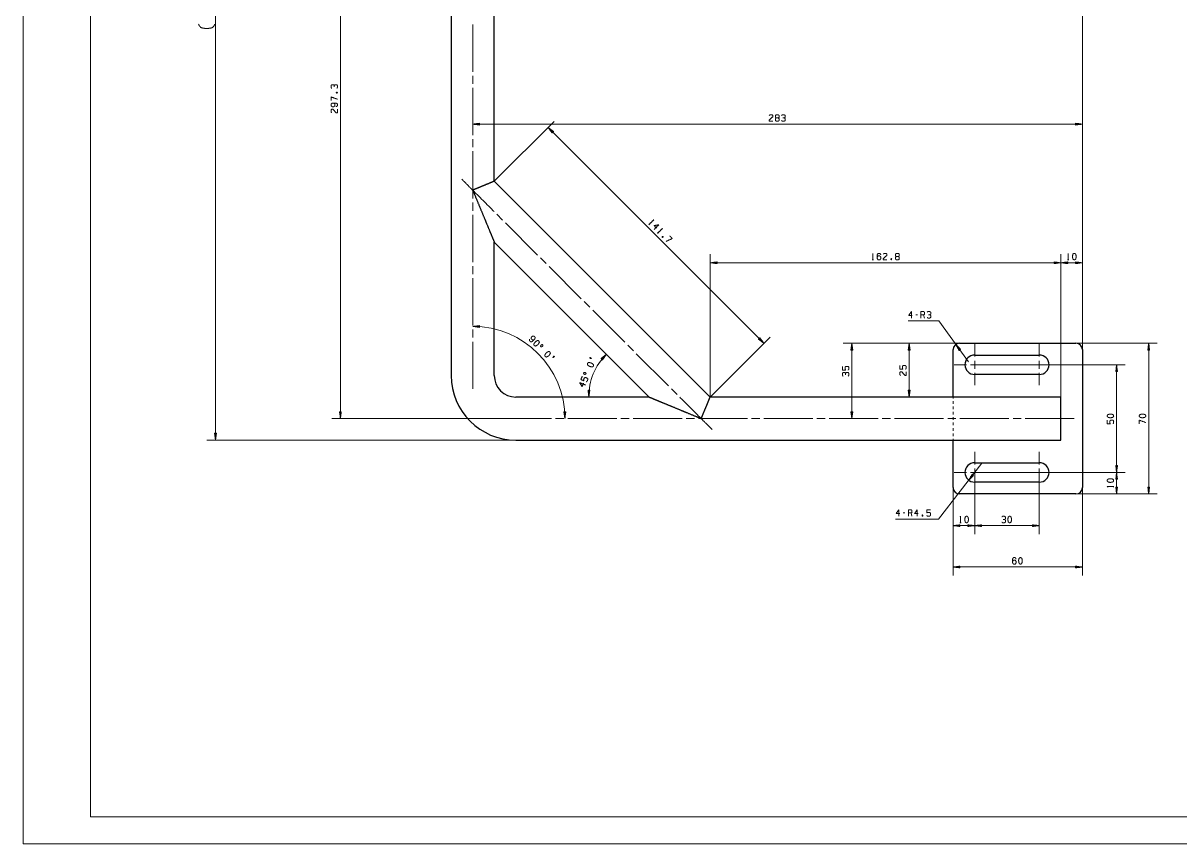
# Model space of a CAD drawing. Header units: millimetres. Extents: x 0 to 841, y 0 to 594.
# Drawn here: x 0 to 429.6, y 0 to 304.8 of the extents above; entities that cross this region are included whole.
import ezdxf

# ---------------------------------------------------------------- set-up
doc = ezdxf.new("R2010")
doc.units = ezdxf.units.MM
doc.layers.add('101', color=7, linetype='Continuous', true_color=0xffffff)

msp = doc.modelspace()

# ---------------------------------------------------------------- linework, layer by layer
at = {"layer": '101', "color": 133, "linetype": 'Continuous', "lineweight": 18}
for p, q in [((0, 594), (0, 0)), ((25, 584), (25, 10)), ((25, 10), (831, 10)), ((0, 0), (841, 0))]:
    msp.add_line(p, q, dxfattribs=at)
at = {"layer": '101', "color": 22, "linetype": 'Continuous', "lineweight": 18}
for p, q in [((393.36, 183.56), (393.36, 506.3)), ((71.42, 471.24), (71.42, 149.96)), ((117.82, 395.81), (117.82, 157.96)), ((169.5, 267.66), (166.96, 267.33)), ((166.96, 267.33), (169.5, 266.99)), ((393.36, 267.33), (166.96, 267.33)), ((169.5, 267.35), (167.16, 267.35)), ((169.5, 267.3), (167.16, 267.3)), ((169.5, 267.4), (167.54, 267.4)), ((169.5, 267.25), (167.54, 267.25)), ((169.5, 267.46), (167.93, 267.46)), ((169.5, 267.2), (167.93, 267.2)), ((169.5, 267.51), (168.31, 267.51)), ((169.5, 267.15), (168.31, 267.15)), ((169.5, 267.56), (168.7, 267.56)), ((169.5, 267.1), (168.7, 267.1)), ((169.5, 267.61), (169.08, 267.61)), ((169.5, 267.05), (169.08, 267.05)), ((169.5, 267.66), (169.47, 267.66)), ((169.5, 267.66), (169.47, 267.66)), ((169.5, 267), (169.47, 267)), ((169.5, 267), (169.47, 267)), ((169.5, 266.99), (169.5, 267.66)), ((174.96, 246.12), (197.18, 268.34)), ((390.82, 267.66), (390.85, 267.66)), ((390.82, 267.66), (390.85, 267.66)), ((393.36, 267.33), (390.82, 267.66)), ((390.82, 267.66), (390.82, 266.99)), ((390.82, 267.61), (391.24, 267.61)), ((390.82, 267.56), (391.63, 267.56)), ((390.82, 267.51), (392.01, 267.51)), ((390.82, 267.46), (392.4, 267.46)), ((390.82, 267.4), (392.78, 267.4)), ((390.82, 267.35), (393.17, 267.35)), ((390.82, 266.99), (393.36, 267.33)), ((390.82, 267.3), (393.17, 267.3)), ((390.82, 267.25), (392.78, 267.25)), ((390.82, 267.2), (392.4, 267.2)), ((390.82, 267.15), (392.01, 267.15)), ((390.82, 267.1), (391.63, 267.1)), ((390.82, 267.05), (391.24, 267.05)), ((390.82, 267), (390.85, 267)), ((390.82, 267), (390.85, 267)), ((393.36, 183.56), (393.36, 270.5)), ((194.94, 266.1), (196.5, 264.06)), ((194.94, 266.1), (275.1, 185.93)), ((196.97, 264.54), (194.94, 266.1)), ((196.71, 264.28), (195.06, 265.94)), ((196.75, 264.32), (195.09, 265.98)), ((196.68, 264.25), (195.29, 265.63)), ((196.79, 264.35), (195.4, 265.74)), ((196.64, 264.21), (195.53, 265.33)), ((196.82, 264.39), (195.71, 265.5)), ((196.61, 264.18), (195.77, 265.02)), ((196.57, 264.14), (196, 264.71)), ((196.86, 264.43), (196.02, 265.27)), ((196.54, 264.1), (196.24, 264.4)), ((196.89, 264.46), (196.33, 265.03)), ((196.5, 264.07), (196.48, 264.09)), ((196.5, 264.07), (196.48, 264.09)), ((196.5, 264.06), (196.97, 264.54)), ((196.93, 264.5), (196.63, 264.79)), ((196.97, 264.53), (196.94, 264.56)), ((196.97, 264.53), (196.94, 264.56)), ((255.13, 165.96), (255.13, 219.02)), ((257.67, 216.18), (255.13, 215.84)), ((255.13, 215.84), (257.67, 215.51)), ((255.13, 215.84), (385.36, 215.84)), ((257.67, 215.87), (255.32, 215.87)), ((257.67, 215.82), (255.32, 215.82)), ((257.67, 215.92), (255.71, 215.92)), ((257.67, 215.77), (255.71, 215.77)), ((257.67, 215.97), (256.09, 215.97)), ((257.67, 215.72), (256.09, 215.72)), ((257.67, 216.02), (256.48, 216.02)), ((257.67, 215.67), (256.48, 215.67)), ((257.67, 216.07), (256.87, 216.07)), ((257.67, 215.62), (256.87, 215.62)), ((257.67, 216.12), (257.25, 216.12)), ((257.67, 215.56), (257.25, 215.56)), ((257.67, 216.17), (257.64, 216.17)), ((257.67, 216.17), (257.64, 216.17)), ((257.67, 215.51), (257.64, 215.51)), ((257.67, 215.51), (257.64, 215.51)), ((257.67, 215.51), (257.67, 216.18)), ((385.36, 215.84), (382.82, 216.18)), ((382.82, 216.18), (382.82, 215.51)), ((382.82, 216.17), (382.85, 216.17)), ((382.82, 216.17), (382.85, 216.17)), ((382.82, 216.12), (383.24, 216.12)), ((382.82, 216.07), (383.63, 216.07)), ((382.82, 216.02), (384.01, 216.02)), ((382.82, 215.97), (384.4, 215.97)), ((382.82, 215.92), (384.78, 215.92)), ((382.82, 215.87), (385.17, 215.87)), ((382.82, 215.51), (385.36, 215.84)), ((382.82, 215.82), (385.17, 215.82)), ((382.82, 215.77), (384.78, 215.77)), ((382.82, 215.72), (384.4, 215.72)), ((382.82, 215.67), (384.01, 215.67)), ((382.82, 215.62), (383.63, 215.62)), ((382.82, 215.56), (383.24, 215.56)), ((382.82, 215.51), (382.85, 215.51)), ((382.82, 215.51), (382.85, 215.51)), ((385.36, 165.96), (385.36, 219.02)), ((385.36, 165.96), (385.36, 219.02)), ((387.9, 216.18), (385.36, 215.84)), ((385.36, 215.84), (387.9, 215.51)), ((385.36, 215.84), (393.36, 215.84)), ((387.9, 215.87), (385.56, 215.87)), ((387.9, 215.82), (385.56, 215.82)), ((387.9, 215.92), (385.94, 215.92)), ((387.9, 215.77), (385.94, 215.77)), ((387.9, 215.97), (386.33, 215.97)), ((387.9, 215.72), (386.33, 215.72)), ((387.9, 216.02), (386.71, 216.02)), ((387.9, 215.67), (386.71, 215.67)), ((387.9, 216.07), (387.1, 216.07)), ((387.9, 215.62), (387.1, 215.62)), ((387.9, 216.12), (387.48, 216.12)), ((387.9, 215.56), (387.48, 215.56)), ((387.9, 216.17), (387.87, 216.17)), ((387.9, 216.17), (387.87, 216.17)), ((387.9, 215.51), (387.87, 215.51)), ((387.9, 215.51), (387.87, 215.51)), ((387.9, 215.51), (387.9, 216.18)), ((390.82, 216.18), (390.82, 215.51)), ((393.36, 215.84), (390.82, 216.18)), ((390.82, 216.17), (390.85, 216.17)), ((390.82, 216.17), (390.85, 216.17)), ((390.82, 216.12), (391.24, 216.12)), ((390.82, 216.07), (391.63, 216.07)), ((390.82, 216.02), (392.01, 216.02)), ((390.82, 215.97), (392.4, 215.97)), ((390.82, 215.92), (392.78, 215.92)), ((390.82, 215.87), (393.17, 215.87)), ((390.82, 215.51), (393.36, 215.84)), ((390.82, 215.82), (393.17, 215.82)), ((390.82, 215.77), (392.78, 215.77)), ((390.82, 215.72), (392.4, 215.72)), ((390.82, 215.67), (392.01, 215.67)), ((390.82, 215.62), (391.63, 215.62)), ((390.82, 215.56), (391.24, 215.56)), ((390.82, 215.51), (390.85, 215.51)), ((390.82, 215.51), (390.85, 215.51)), ((393.36, 183.56), (393.36, 219.02)), ((340, 194.22), (328.68, 194.22)), ((351.02, 179.08), (340, 194.22)), ((169.51, 192.5), (166.96, 192.22)), ((166.96, 192.22), (169.5, 191.83)), ((169.5, 192.14), (167.15, 192.19)), ((169.5, 192.19), (167.16, 192.24)), ((169.5, 192.24), (167.54, 192.28)), ((169.5, 192.09), (167.54, 192.13)), ((169.5, 192.04), (167.92, 192.07)), ((169.5, 192.3), (167.93, 192.32)), ((169.5, 191.99), (168.31, 192.01)), ((169.51, 192.35), (168.32, 192.37)), ((169.5, 191.94), (168.69, 191.95)), ((169.51, 192.4), (168.7, 192.41)), ((169.5, 191.89), (169.08, 191.9)), ((169.51, 192.45), (169.09, 192.46)), ((169.5, 191.84), (169.46, 191.84)), ((169.5, 191.84), (169.46, 191.84)), ((169.51, 192.5), (169.48, 192.5)), ((169.51, 192.5), (169.48, 192.5)), ((169.5, 191.83), (169.51, 192.5)), ((255.13, 165.96), (277.35, 188.18)), ((273.54, 187.96), (273.07, 187.49)), ((273.07, 187.49), (273.1, 187.47)), ((273.07, 187.49), (275.1, 185.93)), ((273.07, 187.49), (273.1, 187.47)), ((273.11, 187.53), (273.4, 187.23)), ((273.15, 187.57), (273.71, 187)), ((273.18, 187.6), (274.02, 186.76)), ((273.22, 187.64), (274.33, 186.52)), ((273.25, 187.67), (274.64, 186.29)), ((273.29, 187.71), (274.95, 186.05)), ((273.32, 187.74), (274.98, 186.09)), ((273.36, 187.78), (274.75, 186.39)), ((273.4, 187.82), (274.51, 186.7)), ((273.43, 187.85), (274.27, 187.01)), ((273.47, 187.89), (274.04, 187.32)), ((273.5, 187.92), (273.8, 187.63)), ((275.1, 185.93), (273.54, 187.96)), ((273.54, 187.96), (273.56, 187.94)), ((273.54, 187.96), (273.56, 187.94)), ((347.76, 185.96), (304.55, 185.96)), ((307.73, 185.96), (307.39, 183.42)), ((307.6, 183.42), (307.6, 184.99)), ((307.65, 183.42), (307.65, 185.38)), ((307.7, 183.42), (307.7, 185.76)), ((308.06, 183.42), (307.73, 185.96)), ((307.73, 185.96), (307.73, 157.96)), ((307.75, 183.42), (307.75, 185.76)), ((307.8, 183.42), (307.8, 185.38)), ((307.85, 183.42), (307.85, 184.99)), ((347.76, 185.96), (325.84, 185.96)), ((329.01, 185.96), (328.68, 183.42)), ((328.89, 183.42), (328.89, 184.99)), ((328.94, 183.42), (328.94, 185.38)), ((328.99, 183.42), (328.99, 185.76)), ((329.01, 185.96), (329.01, 165.96)), ((329.35, 183.42), (329.01, 185.96)), ((329.04, 183.42), (329.04, 185.76)), ((329.09, 183.42), (329.09, 185.38)), ((329.14, 183.42), (329.14, 184.99)), ((348.12, 183.64), (346.35, 185.5)), ((346.35, 185.5), (347.57, 183.25)), ((347.82, 183.43), (346.44, 185.33)), ((347.87, 183.46), (346.48, 185.36)), ((347.78, 183.4), (346.63, 184.98)), ((347.91, 183.49), (346.75, 185.07)), ((347.95, 183.52), (347.02, 184.79)), ((390.96, 185.96), (421.14, 185.96)), ((417.97, 185.96), (417.63, 183.42)), ((417.84, 183.42), (417.84, 184.99)), ((417.89, 183.42), (417.89, 185.38)), ((417.94, 183.42), (417.94, 185.76)), ((418.3, 183.42), (417.97, 185.96)), ((417.97, 129.96), (417.97, 185.96)), ((417.99, 183.42), (417.99, 185.76)), ((418.05, 183.42), (418.05, 185.38)), ((418.1, 183.42), (418.1, 184.99)), ((216.62, 181.84), (214.63, 180.23)), ((214.67, 180.19), (214.96, 180.49)), ((214.71, 180.15), (215.26, 180.74)), ((214.74, 180.12), (215.56, 180.98)), ((214.78, 180.08), (215.86, 181.23)), ((214.82, 180.05), (216.16, 181.47)), ((214.85, 180.01), (216.46, 181.72)), ((214.89, 179.98), (216.5, 181.68)), ((214.93, 179.94), (216.27, 181.37)), ((214.96, 179.91), (216.05, 181.05)), ((215, 179.87), (215.82, 180.74)), ((215.04, 179.84), (215.59, 180.42)), ((215.11, 179.77), (216.62, 181.84)), ((307.39, 183.42), (308.06, 183.42)), ((307.4, 183.42), (307.4, 183.45)), ((307.4, 183.42), (307.4, 183.45)), ((307.45, 183.42), (307.45, 183.83)), ((307.5, 183.42), (307.5, 184.22)), ((307.55, 183.42), (307.55, 184.61)), ((307.9, 183.42), (307.9, 184.61)), ((307.96, 183.42), (307.96, 184.22)), ((308.01, 183.42), (308.01, 183.83)), ((308.06, 183.42), (308.06, 183.45)), ((308.06, 183.42), (308.06, 183.45)), ((328.68, 183.42), (328.68, 183.45)), ((328.68, 183.42), (328.68, 183.45)), ((328.68, 183.42), (329.35, 183.42)), ((328.73, 183.42), (328.73, 183.83)), ((328.79, 183.42), (328.79, 184.22)), ((328.84, 183.42), (328.84, 184.61)), ((329.19, 183.42), (329.19, 184.61)), ((329.24, 183.42), (329.24, 184.22)), ((329.29, 183.42), (329.29, 183.83)), ((329.34, 183.42), (329.34, 183.45)), ((329.34, 183.42), (329.34, 183.45)), ((347.74, 183.37), (346.82, 184.64)), ((347.7, 183.34), (347, 184.3)), ((347.66, 183.31), (347.19, 183.96)), ((347.99, 183.55), (347.29, 184.51)), ((347.62, 183.28), (347.37, 183.62)), ((348.03, 183.58), (347.56, 184.23)), ((347.58, 183.25), (347.56, 183.27)), ((347.58, 183.25), (347.56, 183.27)), ((347.57, 183.25), (348.12, 183.64)), ((348.07, 183.61), (347.82, 183.95)), ((348.11, 183.64), (348.09, 183.66)), ((348.11, 183.64), (348.09, 183.66)), ((417.63, 183.42), (418.3, 183.42)), ((417.64, 183.42), (417.64, 183.45)), ((417.64, 183.42), (417.64, 183.45)), ((417.69, 183.42), (417.69, 183.83)), ((417.74, 183.42), (417.74, 184.22)), ((417.79, 183.42), (417.79, 184.61)), ((418.15, 183.42), (418.15, 184.61)), ((418.2, 183.42), (418.2, 184.22)), ((418.25, 183.42), (418.25, 183.83)), ((418.3, 183.42), (418.3, 183.45)), ((418.3, 183.42), (418.3, 183.45)), ((214.63, 180.22), (214.65, 180.25)), ((214.63, 180.22), (214.65, 180.25)), ((214.63, 180.23), (215.11, 179.77)), ((215.07, 179.8), (215.36, 180.11)), ((215.11, 179.77), (215.13, 179.79)), ((215.11, 179.77), (215.13, 179.79)), ((353.36, 177.96), (409.24, 177.96)), ((406.07, 177.96), (405.73, 175.42)), ((405.84, 175.42), (405.84, 176.22)), ((405.89, 175.42), (405.89, 176.61)), ((405.94, 175.42), (405.94, 176.99)), ((405.99, 175.42), (405.99, 177.38)), ((406.04, 175.42), (406.04, 177.76)), ((406.4, 175.42), (406.07, 177.96)), ((406.07, 137.96), (406.07, 177.96)), ((406.09, 175.42), (406.09, 177.76)), ((406.14, 175.42), (406.14, 177.38)), ((406.19, 175.42), (406.19, 176.99)), ((406.24, 175.42), (406.24, 176.61)), ((406.29, 175.42), (406.29, 176.22)), ((405.73, 175.42), (405.73, 175.45)), ((405.73, 175.42), (405.73, 175.45)), ((405.73, 175.42), (406.4, 175.42)), ((405.79, 175.42), (405.79, 175.83)), ((406.34, 175.42), (406.34, 175.83)), ((406.4, 175.42), (406.4, 175.45)), ((406.4, 175.42), (406.4, 175.45)), ((210.44, 168.49), (209.77, 168.5)), ((209.77, 168.5), (210.04, 165.96)), ((209.78, 168.5), (209.78, 168.47)), ((209.78, 168.5), (209.78, 168.47)), ((209.83, 168.5), (209.82, 168.09)), ((209.88, 168.5), (209.86, 167.7)), ((209.93, 168.5), (209.9, 167.31)), ((209.98, 168.5), (209.94, 166.92)), ((210.03, 168.5), (209.98, 166.54)), ((210.08, 168.5), (210.02, 166.15)), ((210.04, 165.96), (210.44, 168.49)), ((210.13, 168.49), (210.07, 166.15)), ((210.18, 168.49), (210.13, 166.53)), ((210.23, 168.49), (210.19, 166.92)), ((210.29, 168.49), (210.25, 167.3)), ((210.34, 168.49), (210.31, 167.69)), ((210.39, 168.49), (210.38, 168.07)), ((210.44, 168.49), (210.44, 168.45)), ((210.44, 168.49), (210.44, 168.45)), ((328.68, 168.5), (329.01, 165.96)), ((328.68, 168.5), (328.68, 168.46)), ((328.68, 168.5), (328.68, 168.46)), ((329.35, 168.5), (328.68, 168.5)), ((328.73, 168.5), (328.73, 168.08)), ((328.79, 168.5), (328.79, 167.69)), ((328.84, 168.5), (328.84, 167.31)), ((328.89, 168.5), (328.89, 166.92)), ((328.94, 168.5), (328.94, 166.54)), ((328.99, 168.5), (328.99, 166.15)), ((329.01, 165.96), (329.35, 168.5)), ((329.04, 168.5), (329.04, 166.15)), ((329.09, 168.5), (329.09, 166.54)), ((329.14, 168.5), (329.14, 166.92)), ((329.19, 168.5), (329.19, 167.31)), ((329.24, 168.5), (329.24, 167.69)), ((329.29, 168.5), (329.29, 168.08)), ((329.34, 168.5), (329.34, 168.46)), ((329.34, 168.5), (329.34, 168.46)), ((117.48, 160.5), (117.82, 157.96)), ((118.15, 160.5), (117.48, 160.5)), ((117.48, 160.5), (117.48, 160.46)), ((117.48, 160.5), (117.48, 160.46)), ((117.54, 160.5), (117.54, 160.08)), ((117.59, 160.5), (117.59, 159.69)), ((117.64, 160.5), (117.64, 159.31)), ((117.69, 160.5), (117.69, 158.92)), ((117.74, 160.5), (117.74, 158.54)), ((117.79, 160.5), (117.79, 158.15)), ((117.82, 157.96), (118.15, 160.5)), ((117.84, 160.5), (117.84, 158.15)), ((117.89, 160.5), (117.89, 158.54)), ((117.94, 160.5), (117.94, 158.92)), ((117.99, 160.5), (117.99, 159.31)), ((118.04, 160.5), (118.04, 159.69)), ((118.09, 160.5), (118.09, 160.08)), ((118.15, 160.5), (118.15, 160.46)), ((118.15, 160.5), (118.15, 160.46)), ((201.51, 160.5), (200.84, 160.49)), ((200.84, 160.49), (200.84, 160.46)), ((200.84, 160.49), (200.84, 160.46)), ((200.84, 160.49), (201.22, 157.96)), ((200.9, 160.49), (200.9, 160.07)), ((200.95, 160.49), (200.96, 159.69)), ((201, 160.49), (201.02, 159.3)), ((201.05, 160.49), (201.08, 158.92)), ((201.1, 160.49), (201.13, 158.53)), ((201.15, 160.5), (201.19, 158.15)), ((201.2, 160.5), (201.24, 158.15)), ((201.22, 157.96), (201.51, 160.5)), ((201.25, 160.5), (201.29, 158.54)), ((201.3, 160.5), (201.33, 158.92)), ((201.35, 160.5), (201.37, 159.31)), ((201.4, 160.5), (201.42, 159.7)), ((201.45, 160.5), (201.46, 160.08)), ((201.5, 160.5), (201.51, 160.47)), ((201.5, 160.5), (201.51, 160.47)), ((308.06, 160.5), (307.39, 160.5)), ((307.39, 160.5), (307.73, 157.96)), ((307.4, 160.5), (307.4, 160.46)), ((307.4, 160.5), (307.4, 160.46)), ((307.45, 160.5), (307.45, 160.08)), ((307.5, 160.5), (307.5, 159.69)), ((307.55, 160.5), (307.55, 159.31)), ((307.6, 160.5), (307.6, 158.92)), ((307.65, 160.5), (307.65, 158.54)), ((307.7, 160.5), (307.7, 158.15)), ((307.73, 157.96), (308.06, 160.5)), ((307.75, 160.5), (307.75, 158.15)), ((307.8, 160.5), (307.8, 158.54)), ((307.85, 160.5), (307.85, 158.92)), ((307.9, 160.5), (307.9, 159.31)), ((307.96, 160.5), (307.96, 159.69)), ((308.01, 160.5), (308.01, 160.08)), ((308.06, 160.5), (308.06, 160.46)), ((308.06, 160.5), (308.06, 160.46)), ((177.96, 157.96), (114.64, 157.96)), ((71.09, 152.5), (71.42, 149.96)), ((71.76, 152.5), (71.09, 152.5)), ((71.09, 152.5), (71.09, 152.46)), ((71.09, 152.5), (71.09, 152.46)), ((71.14, 152.5), (71.14, 152.08)), ((71.19, 152.5), (71.19, 151.69)), ((71.25, 152.5), (71.25, 151.31)), ((71.3, 152.5), (71.3, 150.92)), ((71.35, 152.5), (71.35, 150.54)), ((71.4, 152.5), (71.4, 150.15)), ((71.42, 149.96), (71.76, 152.5)), ((71.45, 152.5), (71.45, 150.15)), ((71.5, 152.5), (71.5, 150.54)), ((71.55, 152.5), (71.55, 150.92)), ((71.6, 152.5), (71.6, 151.31)), ((71.65, 152.5), (71.65, 151.69)), ((71.7, 152.5), (71.7, 152.08)), ((71.75, 152.5), (71.75, 152.46)), ((71.75, 152.5), (71.75, 152.46)), ((182.96, 149.96), (68.25, 149.96)), ((356.02, 141.38), (339.89, 120.62)), ((353.36, 137.96), (353.36, 115.02)), ((353.36, 137.96), (409.24, 137.96)), ((353.36, 137.96), (353.36, 115.02)), ((353.36, 137.96), (409.24, 137.96)), ((377.36, 137.96), (377.36, 115.02)), ((405.73, 140.5), (405.73, 140.46)), ((405.73, 140.5), (406.07, 137.96)), ((405.73, 140.5), (405.73, 140.46)), ((406.4, 140.5), (405.73, 140.5)), ((406.07, 137.96), (405.73, 135.42)), ((405.79, 140.5), (405.79, 140.08)), ((405.84, 140.5), (405.84, 139.69)), ((405.89, 140.5), (405.89, 139.31)), ((405.94, 140.5), (405.94, 138.92)), ((405.99, 140.5), (405.99, 138.54)), ((406.04, 140.5), (406.04, 138.15)), ((406.04, 135.42), (406.04, 137.76)), ((406.07, 137.96), (406.4, 140.5)), ((406.4, 135.42), (406.07, 137.96)), ((406.07, 137.96), (406.07, 129.96)), ((406.09, 140.5), (406.09, 138.15)), ((406.09, 135.42), (406.09, 137.76)), ((406.14, 140.5), (406.14, 138.54)), ((406.19, 140.5), (406.19, 138.92)), ((406.24, 140.5), (406.24, 139.31)), ((406.29, 140.5), (406.29, 139.69)), ((406.34, 140.5), (406.34, 140.08)), ((406.4, 140.5), (406.4, 140.46)), ((406.4, 140.5), (406.4, 140.46)), ((352.45, 137.32), (351.15, 135.11)), ((351.15, 135.11), (352.98, 136.91)), ((352.69, 137.13), (351.25, 135.28)), ((352.73, 137.1), (351.29, 135.25)), ((352.65, 137.17), (351.45, 135.62)), ((352.77, 137.07), (351.57, 135.52)), ((352.61, 137.2), (351.65, 135.95)), ((352.57, 137.23), (351.84, 136.29)), ((352.81, 137.04), (351.85, 135.8)), ((352.53, 137.26), (352.04, 136.63)), ((352.85, 137.01), (352.12, 136.07)), ((352.49, 137.29), (352.24, 136.96)), ((352.89, 136.98), (352.4, 136.34)), ((352.45, 137.32), (352.43, 137.3)), ((352.45, 137.32), (352.43, 137.3)), ((352.98, 136.91), (352.45, 137.32)), ((352.93, 136.95), (352.68, 136.62)), ((352.97, 136.92), (352.95, 136.89)), ((352.97, 136.92), (352.95, 136.89)), ((405.73, 135.42), (405.73, 135.45)), ((405.73, 135.42), (405.73, 135.45)), ((405.73, 135.42), (406.4, 135.42)), ((405.79, 135.42), (405.79, 135.83)), ((405.84, 135.42), (405.84, 136.22)), ((405.89, 135.42), (405.89, 136.61)), ((405.94, 135.42), (405.94, 136.99)), ((405.99, 135.42), (405.99, 137.38)), ((406.14, 135.42), (406.14, 137.38)), ((406.19, 135.42), (406.19, 136.99)), ((406.24, 135.42), (406.24, 136.61)), ((406.29, 135.42), (406.29, 136.22)), ((406.34, 135.42), (406.34, 135.83)), ((406.4, 135.42), (406.4, 135.45)), ((406.4, 135.42), (406.4, 135.45)), ((345.36, 132.36), (345.36, 115.02)), ((345.36, 132.36), (345.36, 99.66)), ((390.96, 129.96), (409.24, 129.96)), ((390.96, 129.96), (421.14, 129.96)), ((393.36, 132.36), (393.36, 99.66)), ((405.73, 132.5), (405.73, 132.46)), ((405.73, 132.5), (406.07, 129.96)), ((405.73, 132.5), (405.73, 132.46)), ((406.4, 132.5), (405.73, 132.5)), ((405.79, 132.5), (405.79, 132.08)), ((405.84, 132.5), (405.84, 131.69)), ((405.89, 132.5), (405.89, 131.31)), ((405.94, 132.5), (405.94, 130.92)), ((405.99, 132.5), (405.99, 130.54)), ((406.04, 132.5), (406.04, 130.15)), ((406.07, 129.96), (406.4, 132.5)), ((406.09, 132.5), (406.09, 130.15)), ((406.14, 132.5), (406.14, 130.54)), ((406.19, 132.5), (406.19, 130.92)), ((406.24, 132.5), (406.24, 131.31)), ((406.29, 132.5), (406.29, 131.69)), ((406.34, 132.5), (406.34, 132.08)), ((406.4, 132.5), (406.4, 132.46)), ((406.4, 132.5), (406.4, 132.46)), ((418.3, 132.5), (417.63, 132.5)), ((417.63, 132.5), (417.97, 129.96)), ((417.64, 132.5), (417.64, 132.46)), ((417.64, 132.5), (417.64, 132.46)), ((417.69, 132.5), (417.69, 132.08)), ((417.74, 132.5), (417.74, 131.69)), ((417.79, 132.5), (417.79, 131.31)), ((417.84, 132.5), (417.84, 130.92)), ((417.89, 132.5), (417.89, 130.54)), ((417.94, 132.5), (417.94, 130.15)), ((417.97, 129.96), (418.3, 132.5)), ((417.99, 132.5), (417.99, 130.15)), ((418.05, 132.5), (418.05, 130.54)), ((418.1, 132.5), (418.1, 130.92)), ((418.15, 132.5), (418.15, 131.31)), ((418.2, 132.5), (418.2, 131.69)), ((418.25, 132.5), (418.25, 132.08)), ((418.3, 132.5), (418.3, 132.46)), ((418.3, 132.5), (418.3, 132.46)), ((339.89, 120.62), (324.01, 120.62)), ((347.9, 118.53), (345.36, 118.19)), ((353.36, 118.19), (345.36, 118.19)), ((345.36, 118.19), (347.9, 117.86)), ((347.9, 118.22), (345.56, 118.22)), ((347.9, 118.17), (345.56, 118.17)), ((347.9, 118.27), (345.94, 118.27)), ((347.9, 118.12), (345.94, 118.12)), ((347.9, 118.32), (346.33, 118.32)), ((347.9, 118.07), (346.33, 118.07)), ((347.9, 118.37), (346.71, 118.37)), ((347.9, 118.01), (346.71, 118.01)), ((347.9, 118.42), (347.1, 118.42)), ((347.9, 117.96), (347.1, 117.96)), ((347.9, 118.47), (347.48, 118.47)), ((347.9, 117.91), (347.48, 117.91)), ((347.9, 118.52), (347.87, 118.52)), ((347.9, 118.52), (347.87, 118.52)), ((347.9, 117.86), (347.87, 117.86)), ((347.9, 117.86), (347.87, 117.86)), ((347.9, 117.86), (347.9, 118.53)), ((350.82, 118.53), (350.82, 117.86)), ((353.36, 118.19), (350.82, 118.53)), ((350.82, 118.52), (350.85, 118.52)), ((350.82, 118.52), (350.85, 118.52)), ((350.82, 118.47), (351.24, 118.47)), ((350.82, 118.42), (351.63, 118.42)), ((350.82, 118.37), (352.01, 118.37)), ((350.82, 118.32), (352.4, 118.32)), ((350.82, 118.27), (352.78, 118.27)), ((350.82, 118.22), (353.17, 118.22)), ((350.82, 117.86), (353.36, 118.19)), ((350.82, 118.17), (353.17, 118.17)), ((350.82, 118.12), (352.78, 118.12)), ((350.82, 118.07), (352.4, 118.07)), ((350.82, 118.01), (352.01, 118.01)), ((350.82, 117.96), (351.63, 117.96)), ((350.82, 117.91), (351.24, 117.91)), ((350.82, 117.86), (350.85, 117.86)), ((350.82, 117.86), (350.85, 117.86)), ((355.9, 118.53), (353.36, 118.19)), ((353.36, 118.19), (355.9, 117.86)), ((353.36, 118.19), (377.36, 118.19)), ((355.9, 118.22), (353.56, 118.22)), ((355.9, 118.17), (353.56, 118.17)), ((355.9, 118.27), (353.94, 118.27)), ((355.9, 118.12), (353.94, 118.12)), ((355.9, 118.32), (354.33, 118.32)), ((355.9, 118.07), (354.33, 118.07)), ((355.9, 118.37), (354.71, 118.37)), ((355.9, 118.01), (354.71, 118.01)), ((355.9, 118.42), (355.1, 118.42)), ((355.9, 117.96), (355.1, 117.96)), ((355.9, 118.47), (355.48, 118.47)), ((355.9, 117.91), (355.48, 117.91)), ((355.9, 118.52), (355.87, 118.52)), ((355.9, 118.52), (355.87, 118.52)), ((355.9, 117.86), (355.87, 117.86)), ((355.9, 117.86), (355.87, 117.86)), ((355.9, 117.86), (355.9, 118.53)), ((374.82, 118.53), (374.82, 117.86)), ((377.36, 118.19), (374.82, 118.53)), ((374.82, 118.52), (374.85, 118.52)), ((374.82, 118.52), (374.85, 118.52)), ((374.82, 118.47), (375.24, 118.47)), ((374.82, 118.42), (375.63, 118.42)), ((374.82, 118.37), (376.01, 118.37)), ((374.82, 118.32), (376.4, 118.32)), ((374.82, 118.27), (376.78, 118.27)), ((374.82, 118.22), (377.17, 118.22)), ((374.82, 117.86), (377.36, 118.19)), ((374.82, 118.17), (377.17, 118.17)), ((374.82, 118.12), (376.78, 118.12)), ((374.82, 118.07), (376.4, 118.07)), ((374.82, 118.01), (376.01, 118.01)), ((374.82, 117.96), (375.63, 117.96)), ((374.82, 117.91), (375.24, 117.91)), ((374.82, 117.86), (374.85, 117.86)), ((374.82, 117.86), (374.85, 117.86)), ((347.9, 103.17), (345.36, 102.84)), ((347.9, 103.12), (347.48, 103.12)), ((347.9, 103.17), (347.87, 103.17)), ((347.9, 103.17), (347.87, 103.17)), ((347.9, 102.5), (347.9, 103.17)), ((390.82, 103.17), (390.85, 103.17)), ((390.82, 103.17), (390.85, 103.17)), ((393.36, 102.84), (390.82, 103.17)), ((390.82, 103.17), (390.82, 102.5)), ((390.82, 103.12), (391.24, 103.12)), ((345.36, 102.84), (347.9, 102.5)), ((345.36, 102.84), (393.36, 102.84)), ((347.9, 102.86), (345.56, 102.86)), ((347.9, 102.81), (345.56, 102.81)), ((347.9, 102.91), (345.94, 102.91)), ((347.9, 102.76), (345.94, 102.76)), ((347.9, 102.96), (346.33, 102.96)), ((347.9, 102.71), (346.33, 102.71)), ((347.9, 103.02), (346.71, 103.02)), ((347.9, 102.66), (346.71, 102.66)), ((347.9, 103.07), (347.1, 103.07)), ((347.9, 102.61), (347.1, 102.61)), ((347.9, 102.56), (347.48, 102.56)), ((347.9, 102.51), (347.87, 102.51)), ((347.9, 102.51), (347.87, 102.51)), ((390.82, 103.07), (391.63, 103.07)), ((390.82, 103.02), (392.01, 103.02)), ((390.82, 102.96), (392.4, 102.96)), ((390.82, 102.91), (392.78, 102.91)), ((390.82, 102.86), (393.17, 102.86)), ((390.82, 102.5), (393.36, 102.84)), ((390.82, 102.81), (393.17, 102.81)), ((390.82, 102.76), (392.78, 102.76)), ((390.82, 102.71), (392.4, 102.71)), ((390.82, 102.66), (392.01, 102.66)), ((390.82, 102.61), (391.63, 102.61)), ((390.82, 102.56), (391.24, 102.56)), ((390.82, 102.51), (390.85, 102.51)), ((390.82, 102.51), (390.85, 102.51))]:
    msp.add_line(p, q, dxfattribs=at)
at = {"layer": '101', "color": 251, "linetype": 'Continuous', "lineweight": 25}
for p, q in [((158.96, 393.67), (158.96, 173.96)), ((174.96, 246.12), (174.96, 393.67)), ((255.13, 165.96), (174.96, 246.12)), ((174.96, 173.96), (174.96, 223.5)), ((174.96, 223.5), (232.5, 165.96)), ((347.76, 185.96), (390.96, 185.96)), ((345.36, 165.96), (345.36, 183.56)), ((353.36, 181.56), (377.36, 181.56)), ((393.36, 183.56), (393.36, 132.36)), ((377.36, 174.36), (353.36, 174.36)), ((232.5, 165.96), (182.96, 165.96)), ((385.36, 165.96), (255.13, 165.96)), ((182.96, 149.96), (385.36, 149.96)), ((345.36, 132.36), (345.36, 149.96)), ((353.36, 141.56), (377.36, 141.56)), ((377.36, 134.36), (353.36, 134.36)), ((390.96, 129.96), (347.76, 129.96))]:
    msp.add_line(p, q, dxfattribs=at)
at = {"layer": '101', "color": 151, "linetype": 'Continuous', "lineweight": 18}
for p, q in [((166.96, 304.38), (166.96, 286.81)), ((166.96, 285.31), (166.96, 282.31)), ((166.96, 280.81), (166.96, 263.24)), ((166.96, 261.74), (166.96, 258.74)), ((166.96, 257.24), (166.96, 239.67)), ((166.96, 238.17), (166.96, 235.17)), ((166.96, 233.67), (166.96, 216.1)), ((178.05, 231.72), (175.93, 233.84)), ((191.07, 218.7), (179.12, 230.66)), ((194.25, 215.52), (192.13, 217.64)), ((166.96, 214.6), (166.96, 211.6)), ((207.27, 202.5), (195.31, 214.46)), ((166.96, 210.1), (166.96, 192.53)), ((210.45, 199.32), (208.33, 201.44)), ((223.46, 186.31), (211.51, 198.26)), ((166.96, 191.03), (166.96, 188.03)), ((226.65, 183.12), (224.53, 185.25)), ((353.36, 180.96), (353.36, 185.56)), ((377.36, 180.96), (377.36, 185.56)), ((239.66, 170.11), (227.71, 182.06)), ((350.36, 177.96), (345.76, 177.96)), ((351.86, 177.96), (354.86, 177.96)), ((353.36, 176.46), (353.36, 179.46)), ((356.36, 177.96), (362.36, 177.96)), ((363.86, 177.96), (366.86, 177.96)), ((368.36, 177.96), (374.36, 177.96)), ((375.86, 177.96), (378.86, 177.96)), ((377.36, 176.46), (377.36, 179.46)), ((380.36, 177.96), (384.96, 177.96)), ((353.36, 174.96), (353.36, 170.36)), ((377.36, 174.96), (377.36, 170.36)), ((242.84, 166.93), (240.72, 169.05)), ((197.73, 157.96), (200.73, 157.96)), ((202.23, 157.96), (220.5, 157.96)), ((222, 157.96), (225, 157.96)), ((226.5, 157.96), (244.76, 157.96)), ((246.26, 157.96), (249.26, 157.96)), ((250.76, 157.96), (269.03, 157.96)), ((270.53, 157.96), (273.53, 157.96)), ((275.03, 157.96), (293.3, 157.96)), ((294.8, 157.96), (297.8, 157.96)), ((299.3, 157.96), (317.56, 157.96)), ((319.06, 157.96), (322.06, 157.96)), ((323.56, 157.96), (341.83, 157.96)), ((343.33, 157.96), (346.33, 157.96)), ((347.83, 157.96), (366.1, 157.96)), ((367.6, 157.96), (370.6, 157.96)), ((353.36, 140.96), (353.36, 145.56)), ((377.36, 140.96), (377.36, 145.56)), ((350.36, 137.96), (345.76, 137.96)), ((351.86, 137.96), (354.86, 137.96)), ((353.36, 136.46), (353.36, 139.46)), ((356.36, 137.96), (362.36, 137.96)), ((363.86, 137.96), (366.86, 137.96)), ((368.36, 137.96), (374.36, 137.96)), ((375.86, 137.96), (378.86, 137.96)), ((377.36, 136.46), (377.36, 139.46)), ((380.36, 137.96), (384.96, 137.96)), ((353.36, 134.96), (353.36, 130.36)), ((377.36, 134.96), (377.36, 130.36))]:
    msp.add_line(p, q, dxfattribs=at)
at = {"layer": '101', "color": 72, "linetype": 'Continuous', "lineweight": 18}
for p, q in [((116.27, 278.94), (116.7, 279.1)), ((232.33, 230.25), (232.63, 229.95)), ((235.55, 227.03), (235.85, 226.73)), ((237.57, 225.65), (237.38, 225.24)), ((315.35, 216.94), (315.77, 216.94)), ((322.3, 217.39), (322.46, 216.96)), ((387.88, 216.94), (388.31, 216.94)), ((332.14, 196.52), (331.47, 196.52)), ((334.75, 195.32), (334.41, 196.52)), ((404.97, 132.47), (404.97, 132.9)), ((327.47, 122.91), (326.8, 122.91)), ((330.08, 121.71), (329.75, 122.91)), ((333.87, 122.16), (334.03, 121.73)), ((347.88, 119.28), (348.31, 119.28))]:
    msp.add_line(p, q, dxfattribs=at)
at = {"layer": '101', "color": 53, "linetype": 'Continuous', "lineweight": 18}
for p, q in [((345.36, 165.46), (345.36, 165.96)), ((345.36, 163.46), (345.36, 164.46)), ((345.36, 161.46), (345.36, 162.46)), ((345.36, 159.46), (345.36, 160.46)), ((345.36, 157.46), (345.36, 158.46)), ((345.36, 155.46), (345.36, 156.46)), ((345.36, 153.46), (345.36, 154.46)), ((345.36, 151.46), (345.36, 152.46)), ((345.36, 149.96), (345.36, 150.46))]:
    msp.add_line(p, q, dxfattribs=at)
at = {"layer": '101', "color": 22, "linetype": 'Continuous', "lineweight": 18}
for centre, radius, start, end in [((166.96, 157.96), 34.26, 0, 90), ((347.76, 183.56), 2.4, 73.113, 90), ((232.5, 165.96), 22.47, 135, 180), ((353.36, 137.96), 3.6, 270, 273.5636)]:
    msp.add_arc(centre, radius, start, end, dxfattribs=at)
at = {"layer": '101', "color": 251, "linetype": 'Continuous', "lineweight": 25}
for centre, radius, start, end in [((347.76, 183.56), 2.4, 90, 180), ((390.96, 183.56), 2.4, 0, 90), ((353.36, 177.96), 3.6, 90, 270), ((377.36, 177.96), 3.6, 270, 90), ((182.96, 173.96), 24, 180, 270), ((182.96, 173.96), 8, 180, 270), ((353.36, 137.96), 3.6, 90, 270), ((377.36, 137.96), 3.6, 270, 90), ((347.76, 132.36), 2.4, 180, 270), ((390.96, 132.36), 2.4, 270, 0)]:
    msp.add_arc(centre, radius, start, end, dxfattribs=at)
at = {"layer": '101', "color": 72, "linetype": 'Continuous', "lineweight": 18}
for points, knots in [([(71.16, 304.45), (70.91, 303.83), (70.29, 303.2), (69.47, 302.95), (68.72, 302.89), (68.16, 302.83), (67.6, 302.89), (66.85, 302.95), (66.04, 303.2), (65.41, 303.83), (65.16, 304.45)], [0, 0, 0.090338, 0.20896, 0.323045, 0.424046, 0.5, 0.575954, 0.676956, 0.79104, 0.909662, 1, 1]), ([(115.52, 281.64), (115.3, 281.98), (114.57, 281.98), (114.35, 281.64), (114.35, 280.95), (114.57, 280.62)], [0, 0, 0.153872, 0.429851, 0.583722, 0.846128, 1, 1]), ([(116.5, 280.63), (116.72, 280.95), (116.72, 281.64), (116.5, 281.98), (115.77, 281.98), (115.52, 281.64), (115.52, 281.13)], [0, 0, 0.124118, 0.343691, 0.472446, 0.703376, 0.836728, 1, 1]), ([(116.72, 276.58), (114.35, 277.43), (114.35, 276.08)], [0, 0, 0.652471, 1, 1]), ([(116.25, 273.81), (116.72, 274.12), (116.72, 274.81), (116.25, 275.15), (114.82, 275.15), (114.35, 274.81), (114.35, 274.12), (114.82, 273.81), (115.3, 273.79), (115.77, 274.12), (115.77, 274.81), (115.3, 275.15)], [0, 0, 0.076857, 0.169525, 0.247728, 0.439296, 0.517499, 0.610167, 0.687024, 0.750925, 0.829129, 0.921797, 1, 1]), ([(116.7, 278.94), (116.7, 279.1), (116.47, 279.19), (116.27, 279.1), (116.27, 278.94), (116.47, 278.85), (116.7, 278.94), (116.27, 279.1)], [0, 0, 0.093979, 0.236788, 0.365963, 0.459941, 0.589111, 0.731916, 1, 1]), ([(114.57, 271.53), (114.35, 271.85), (114.35, 272.54), (114.57, 272.87), (115.05, 272.87), (116.25, 271.51), (116.72, 271.53), (116.72, 272.87)], [0, 0, 0.069694, 0.192979, 0.265274, 0.350227, 0.67474, 0.759752, 1, 1]), ([(277.08, 270.57), (277.4, 270.8), (278.09, 270.8), (278.43, 270.57), (278.43, 270.1), (277.07, 268.9), (277.08, 268.42), (278.43, 268.42)], [0, 0, 0.069691, 0.192979, 0.265274, 0.350228, 0.674739, 0.759753, 1, 1]), ([(279.68, 269.62), (279.36, 269.85), (279.36, 270.57), (279.68, 270.8), (280.37, 270.8), (280.7, 270.57), (280.7, 269.85), (280.37, 269.62), (279.68, 269.62), (279.34, 269.37), (279.34, 268.67), (279.68, 268.42), (280.37, 268.42), (280.7, 268.65), (280.7, 269.37), (280.37, 269.62)], [0, 0, 0.047574, 0.136086, 0.18366, 0.267816, 0.317166, 0.405678, 0.455027, 0.539184, 0.590298, 0.675756, 0.72687, 0.811026, 0.860376, 0.948888, 1, 1]), ([(282.64, 269.62), (282.98, 269.85), (282.98, 270.57), (282.64, 270.8), (281.95, 270.8), (281.62, 270.57)], [0, 0, 0.153876, 0.429852, 0.583729, 0.846124, 1, 1]), ([(281.64, 268.65), (281.95, 268.42), (282.64, 268.42), (282.98, 268.65), (282.98, 269.37), (282.64, 269.62), (282.13, 269.62)], [0, 0, 0.124123, 0.343688, 0.472447, 0.703377, 0.836735, 1, 1]), ([(233.92, 231.74), (234.16, 231.78), (232.48, 230.1)], [0, 0, 0.093491, 1, 1]), ([(235.24, 228.69), (234.29, 229.64), (236.01, 229.93), (234.33, 228.25)], [0, 0, 0.24587, 0.565297, 1, 1]), ([(237.14, 228.52), (237.38, 228.56), (235.7, 226.88)], [0, 0, 0.093491, 1, 1]), ([(237.26, 225.35), (237.38, 225.24), (237.6, 225.33), (237.68, 225.54), (237.57, 225.65), (237.36, 225.57), (237.26, 225.35), (237.68, 225.54)], [0, 0, 0.093972, 0.23678, 0.365957, 0.459938, 0.589115, 0.731918, 1, 1]), ([(238.79, 223.78), (241.07, 224.86), (240.12, 225.81)], [0, 0, 0.65247, 1, 1]), ([(315.42, 219.11), (315.56, 219.31), (315.56, 216.94)], [0, 0, 0.093488, 1, 1]), ([(317.17, 217.89), (317.48, 218.36), (318.17, 218.36), (318.51, 217.89), (318.51, 217.41), (318.17, 216.94), (317.48, 216.94), (317.17, 217.41), (317.17, 218.84), (317.48, 219.31), (318.17, 219.31), (318.51, 218.84)], [0, 0, 0.076963, 0.169761, 0.248072, 0.312019, 0.390329, 0.483127, 0.560091, 0.751928, 0.828891, 0.921689, 1, 1]), ([(319.44, 219.09), (319.76, 219.31), (320.45, 219.31), (320.79, 219.09), (320.79, 218.61), (319.43, 217.41), (319.44, 216.94), (320.79, 216.94)], [0, 0, 0.069694, 0.192979, 0.265274, 0.350226, 0.674741, 0.759752, 1, 1]), ([(324.31, 218.14), (324, 218.36), (324, 219.09), (324.31, 219.31), (325, 219.31), (325.34, 219.09), (325.34, 218.36), (325, 218.14), (324.31, 218.14), (323.98, 217.89), (323.98, 217.19), (324.31, 216.94), (325, 216.94), (325.34, 217.16), (325.34, 217.89), (325, 218.14)], [0, 0, 0.047572, 0.136084, 0.183657, 0.267813, 0.317165, 0.405677, 0.455028, 0.539185, 0.590295, 0.675756, 0.726867, 0.811023, 0.860375, 0.948887, 1, 1]), ([(387.95, 219.11), (388.09, 219.31), (388.09, 216.94)], [0, 0, 0.093492, 1, 1]), ([(390.53, 216.94), (390.86, 217.19), (391.04, 217.89), (391.04, 218.36), (390.86, 219.09), (390.53, 219.31), (390.19, 219.31), (389.86, 219.09), (389.68, 218.36), (389.7, 217.89), (389.86, 217.19), (390.19, 216.94), (390.53, 216.94)], [0, 0, 0.067523, 0.183972, 0.260582, 0.380943, 0.446139, 0.500302, 0.565505, 0.685863, 0.762527, 0.878308, 0.945837, 1, 1]), ([(322.3, 216.96), (322.46, 216.96), (322.55, 217.19), (322.46, 217.39), (322.3, 217.39), (322.21, 217.19), (322.3, 216.96), (322.46, 217.39)], [0, 0, 0.093978, 0.236781, 0.365956, 0.459934, 0.589109, 0.731912, 1, 1]), ([(330.2, 196.27), (328.85, 196.27), (329.86, 197.69), (329.86, 195.32)], [0, 0, 0.245869, 0.565294, 1, 1]), ([(333.41, 195.32), (333.41, 197.69), (334.41, 197.69), (334.75, 197.47), (334.75, 196.74), (334.41, 196.52), (333.41, 196.52)], [0, 0, 0.400952, 0.571037, 0.639278, 0.761674, 0.829915, 1, 1]), ([(336.69, 196.52), (337.03, 196.74), (337.03, 197.47), (336.69, 197.69), (336, 197.69), (335.67, 197.47)], [0, 0, 0.153872, 0.429851, 0.583723, 0.846122, 1, 1]), ([(335.68, 195.54), (336, 195.32), (336.69, 195.32), (337.03, 195.54), (337.03, 196.27), (336.69, 196.52), (336.18, 196.52)], [0, 0, 0.124124, 0.343691, 0.472447, 0.703379, 0.836733, 1, 1]), ([(188.08, 187.51), (187.97, 186.95), (188.46, 186.46), (189.03, 186.56), (190.04, 187.56), (190.13, 188.14), (189.65, 188.63), (189.09, 188.51), (188.74, 188.19), (188.64, 187.62), (189.13, 187.13), (189.7, 187.23)], [0, 0, 0.076855, 0.169525, 0.247728, 0.439296, 0.517499, 0.610169, 0.687024, 0.750924, 0.829127, 0.921797, 1, 1]), ([(189.94, 184.97), (190.35, 184.91), (190.97, 185.28), (191.31, 185.62), (191.7, 186.26), (191.62, 186.65), (191.38, 186.89), (190.99, 186.97), (190.35, 186.58), (190.02, 186.23), (189.64, 185.63), (189.7, 185.21), (189.94, 184.97)], [0, 0, 0.067525, 0.183971, 0.260584, 0.380943, 0.446141, 0.500306, 0.565504, 0.685863, 0.762528, 0.87831, 0.945835, 1, 1]), ([(192.16, 184.77), (192.32, 184.61), (192.7, 184.69), (192.93, 184.92), (193.01, 185.3), (192.85, 185.46), (192.45, 185.39), (192.22, 185.16), (192.16, 184.77)], [0, 0, 0.085683, 0.230393, 0.351579, 0.496296, 0.581979, 0.730396, 0.851582, 1, 1]), ([(194.02, 180.89), (194.43, 180.83), (195.05, 181.2), (195.39, 181.54), (195.78, 182.18), (195.7, 182.57), (195.46, 182.81), (195.06, 182.89), (194.43, 182.5), (194.1, 182.15), (193.72, 181.55), (193.78, 181.13), (194.02, 180.89)], [0, 0, 0.067525, 0.183972, 0.260585, 0.380944, 0.446142, 0.500307, 0.565505, 0.685864, 0.762527, 0.87831, 0.945835, 1, 1]), ([(196.7, 180.58), (197.07, 181.2), (197.31, 180.96), (196.7, 180.58)], [0, 0, 0.406596, 0.595723, 1, 1]), ([(211.11, 180.26), (210.4, 180.36), (210.53, 180.67), (211.11, 180.26)], [0, 0, 0.406594, 0.595722, 1, 1]), ([(211.85, 177.66), (211.75, 178.07), (211.17, 178.5), (210.73, 178.68), (209.99, 178.8), (209.66, 178.57), (209.53, 178.26), (209.61, 177.86), (210.21, 177.42), (210.66, 177.26), (211.36, 177.14), (211.72, 177.35), (211.85, 177.66)], [0, 0, 0.067525, 0.183971, 0.260585, 0.380943, 0.446141, 0.500306, 0.565503, 0.685864, 0.762528, 0.878309, 0.945834, 1, 1]), ([(306.41, 175.99), (306.63, 176.32), (306.63, 177.01), (306.41, 177.35), (305.46, 177.35), (305.21, 177.01), (305.21, 176.32), (305.43, 175.99), (304.26, 175.99), (304.26, 177.35)], [0, 0, 0.062227, 0.168342, 0.230571, 0.376815, 0.441267, 0.547382, 0.609609, 0.79049, 1, 1]), ([(327.7, 176.27), (327.92, 176.61), (327.92, 177.3), (327.7, 177.64), (326.75, 177.64), (326.5, 177.3), (326.5, 176.61), (326.72, 176.27), (325.55, 176.27), (325.55, 177.64)], [0, 0, 0.062229, 0.168345, 0.230571, 0.376815, 0.441265, 0.54738, 0.609609, 0.79049, 1, 1]), ([(209.11, 171.63), (209.45, 171.86), (209.71, 172.5), (209.63, 172.89), (208.75, 173.26), (208.39, 173.04), (208.13, 172.4), (208.21, 172.01), (207.12, 172.46), (207.65, 173.71)], [0, 0, 0.062229, 0.168343, 0.230572, 0.376814, 0.441266, 0.54738, 0.609608, 0.790489, 1, 1]), ([(208.98, 174.46), (209.07, 174.67), (208.85, 174.99), (208.55, 175.12), (208.17, 175.04), (208.08, 174.83), (208.29, 174.49), (208.59, 174.37), (208.98, 174.46)], [0, 0, 0.085675, 0.230388, 0.351578, 0.496293, 0.581975, 0.730395, 0.851581, 1, 1]), ([(305.43, 174.74), (305.21, 175.07), (304.48, 175.07), (304.26, 174.74), (304.26, 174.05), (304.48, 173.71)], [0, 0, 0.153876, 0.429852, 0.583729, 0.846124, 1, 1]), ([(306.41, 173.73), (306.63, 174.05), (306.63, 174.74), (306.41, 175.07), (305.68, 175.07), (305.43, 174.74), (305.43, 174.23)], [0, 0, 0.124123, 0.343688, 0.472447, 0.703377, 0.836735, 1, 1]), ([(325.77, 174.02), (325.55, 174.33), (325.55, 175.02), (325.77, 175.36), (326.25, 175.36), (327.45, 174), (327.92, 174.02), (327.92, 175.36)], [0, 0, 0.069694, 0.192978, 0.265273, 0.350228, 0.674739, 0.759753, 1, 1]), ([(208.09, 171.07), (207.58, 169.83), (206.65, 171.3), (208.84, 170.39)], [0, 0, 0.245868, 0.565294, 1, 1]), ([(404.97, 159.12), (404.72, 159.46), (404.02, 159.64), (403.55, 159.64), (402.82, 159.46), (402.6, 159.12), (402.6, 158.79), (402.82, 158.45), (403.55, 158.27), (404.02, 158.29), (404.72, 158.45), (404.97, 158.79), (404.97, 159.12)], [0, 0, 0.067528, 0.183972, 0.260586, 0.380945, 0.446141, 0.500306, 0.565502, 0.685861, 0.762528, 0.878307, 0.945835, 1, 1]), ([(416.88, 159.12), (416.63, 159.46), (415.93, 159.64), (415.45, 159.64), (414.73, 159.46), (414.5, 159.12), (414.5, 158.79), (414.73, 158.45), (415.45, 158.27), (415.93, 158.29), (416.63, 158.45), (416.88, 158.79), (416.88, 159.12)], [0, 0, 0.067528, 0.183972, 0.260586, 0.380945, 0.446141, 0.500306, 0.565502, 0.685861, 0.762528, 0.878307, 0.945835, 1, 1]), ([(404.75, 156), (404.97, 156.33), (404.97, 157.02), (404.75, 157.36), (403.8, 157.36), (403.55, 157.02), (403.55, 156.33), (403.77, 156), (402.6, 156), (402.6, 157.36)], [0, 0, 0.062229, 0.168344, 0.230574, 0.376814, 0.441266, 0.547381, 0.609611, 0.790491, 1, 1]), ([(416.88, 156.51), (414.5, 157.36), (414.5, 156.02)], [0, 0, 0.652472, 1, 1]), ([(404.97, 135.12), (404.72, 135.46), (404.02, 135.64), (403.55, 135.64), (402.82, 135.46), (402.6, 135.12), (402.6, 134.79), (402.82, 134.45), (403.55, 134.27), (404.02, 134.29), (404.72, 134.45), (404.97, 134.79), (404.97, 135.12)], [0, 0, 0.067528, 0.183972, 0.260586, 0.380945, 0.446141, 0.500306, 0.565502, 0.685861, 0.762528, 0.878307, 0.945835, 1, 1]), ([(402.8, 132.55), (402.6, 132.69), (404.97, 132.69)], [0, 0, 0.093491, 1, 1]), ([(325.53, 122.66), (324.18, 122.66), (325.19, 124.08), (325.19, 121.71)], [0, 0, 0.245869, 0.565295, 1, 1]), ([(328.74, 121.71), (328.74, 124.08), (329.75, 124.08), (330.08, 123.86), (330.08, 123.13), (329.75, 122.91), (328.74, 122.91)], [0, 0, 0.400951, 0.571036, 0.639278, 0.761673, 0.829915, 1, 1]), ([(332.36, 122.66), (331.01, 122.66), (332.02, 124.08), (332.02, 121.71)], [0, 0, 0.245869, 0.565294, 1, 1]), ([(333.87, 121.73), (334.03, 121.73), (334.12, 121.96), (334.03, 122.16), (333.87, 122.16), (333.79, 121.96), (333.87, 121.73), (334.03, 122.16)], [0, 0, 0.093979, 0.236788, 0.365963, 0.459941, 0.589111, 0.731916, 1, 1]), ([(335.55, 121.93), (335.89, 121.71), (336.57, 121.71), (336.91, 121.93), (336.91, 122.88), (336.57, 123.13), (335.89, 123.13), (335.55, 122.91), (335.55, 124.08), (336.91, 124.08)], [0, 0, 0.062227, 0.168345, 0.230572, 0.376816, 0.441264, 0.547383, 0.609609, 0.79049, 1, 1]), ([(347.95, 121.46), (348.09, 121.66), (348.09, 119.28)], [0, 0, 0.093495, 1, 1]), ([(350.53, 119.28), (350.86, 119.53), (351.04, 120.23), (351.04, 120.71), (350.86, 121.43), (350.53, 121.66), (350.19, 121.66), (349.86, 121.43), (349.68, 120.71), (349.7, 120.23), (349.86, 119.53), (350.19, 119.28), (350.53, 119.28)], [0, 0, 0.067524, 0.183971, 0.260583, 0.380943, 0.446139, 0.500302, 0.565504, 0.685863, 0.762528, 0.878307, 0.945837, 1, 1]), ([(364.43, 120.48), (364.76, 120.71), (364.76, 121.43), (364.43, 121.66), (363.74, 121.66), (363.4, 121.43)], [0, 0, 0.153882, 0.429856, 0.583738, 0.846131, 1, 1]), ([(363.42, 119.51), (363.74, 119.28), (364.43, 119.28), (364.76, 119.51), (364.76, 120.23), (364.43, 120.48), (363.92, 120.48)], [0, 0, 0.124113, 0.34368, 0.472446, 0.703377, 0.83674, 1, 1]), ([(366.53, 119.28), (366.86, 119.53), (367.04, 120.23), (367.04, 120.71), (366.86, 121.43), (366.53, 121.66), (366.19, 121.66), (365.86, 121.43), (365.68, 120.71), (365.7, 120.23), (365.86, 119.53), (366.19, 119.28), (366.53, 119.28)], [0, 0, 0.067524, 0.183969, 0.260581, 0.380939, 0.446136, 0.500306, 0.565502, 0.685861, 0.762525, 0.878306, 0.94583, 1, 1]), ([(367.42, 104.88), (367.74, 105.36), (368.43, 105.36), (368.76, 104.88), (368.76, 104.41), (368.43, 103.93), (367.74, 103.93), (367.42, 104.41), (367.42, 105.83), (367.74, 106.31), (368.43, 106.31), (368.76, 105.83)], [0, 0, 0.076961, 0.169759, 0.248073, 0.312018, 0.390333, 0.483131, 0.560092, 0.751927, 0.828888, 0.921685, 1, 1]), ([(370.53, 103.93), (370.86, 104.18), (371.04, 104.88), (371.04, 105.36), (370.86, 106.08), (370.53, 106.31), (370.19, 106.31), (369.86, 106.08), (369.68, 105.36), (369.7, 104.88), (369.86, 104.18), (370.19, 103.93), (370.53, 103.93)], [0, 0, 0.067529, 0.183975, 0.260587, 0.380946, 0.446148, 0.500311, 0.565508, 0.685866, 0.762531, 0.878314, 0.945837, 1, 1])]:
    msp.add_open_spline(points, degree=1, knots=knots, dxfattribs=at)
at = {"layer": '101', "color": 151, "linetype": 'Continuous', "lineweight": 18}
for points, knots in [([(174.87, 234.9), (166.45, 243.32), (162.92, 246.85)], [0, 0, 0.704259, 1, 1]), ([(166.96, 186.53), (166.96, 173.96), (166.96, 168.96)], [0, 0, 0.715444, 1, 1]), ([(255.86, 153.91), (252.32, 157.45), (243.9, 165.87)], [0, 0, 0.295741, 1, 1]), ([(177.96, 157.96), (180.46, 157.96), (196.23, 157.96)], [0, 0, 0.136861, 1, 1]), ([(372.1, 157.96), (385.36, 157.96), (390.36, 157.96)], [0, 0, 0.726277, 1, 1])]:
    msp.add_open_spline(points, degree=1, knots=knots, dxfattribs=at)
at = {"layer": '101', "color": 251, "linetype": 'Continuous', "lineweight": 25}
for points, knots in [([(174.96, 246.12), (174.86, 246.08), (174.09, 245.76), (173.43, 245.49), (171.66, 244.76), (169.43, 243.83), (166.96, 242.81)], [0, 0, 0.012311, 0.108994, 0.190983, 0.412214, 0.690984, 1, 1]), ([(166.96, 242.81), (168.52, 239.04), (170.02, 235.42), (171.41, 232.08), (172.04, 230.56), (173.15, 227.88), (174.02, 225.78), (174.62, 224.33), (174.81, 223.87), (174.96, 223.5)], [0, 0, 0.19509, 0.382683, 0.555571, 0.634393, 0.77301, 0.881921, 0.95694, 0.980785, 1, 1]), ([(232.5, 165.96), (232.87, 165.8), (233.33, 165.61), (234.78, 165.01), (235.76, 164.61), (238.16, 163.61), (241.08, 162.4), (244.42, 161.02), (246.21, 160.28), (249.92, 158.74), (251.82, 157.96)], [0, 0, 0.019214, 0.04306, 0.118078, 0.16853, 0.292893, 0.44443, 0.617317, 0.709715, 0.901983, 1, 1]), ([(251.82, 157.96), (252.33, 159.21), (253.32, 161.59), (254.16, 163.61), (254.77, 165.08), (254.97, 165.56), (255.13, 165.96)], [0, 0, 0.156434, 0.453991, 0.707107, 0.891006, 0.951055, 1, 1]), ([(385.36, 157.96), (385.36, 159.35), (385.36, 161.96), (385.36, 164.08), (385.36, 165.47), (385.36, 165.96)], [0, 0, 0.173648, 0.499999, 0.766044, 0.939692, 1, 1]), ([(385.36, 149.96), (385.36, 150.44), (385.36, 151.83), (385.36, 152.81), (385.36, 155.22), (385.36, 157.96)], [0, 0, 0.060306, 0.233955, 0.357212, 0.657979, 1, 1])]:
    msp.add_open_spline(points, degree=1, knots=knots, dxfattribs=at)

doc.saveas('drawing.dxf')
